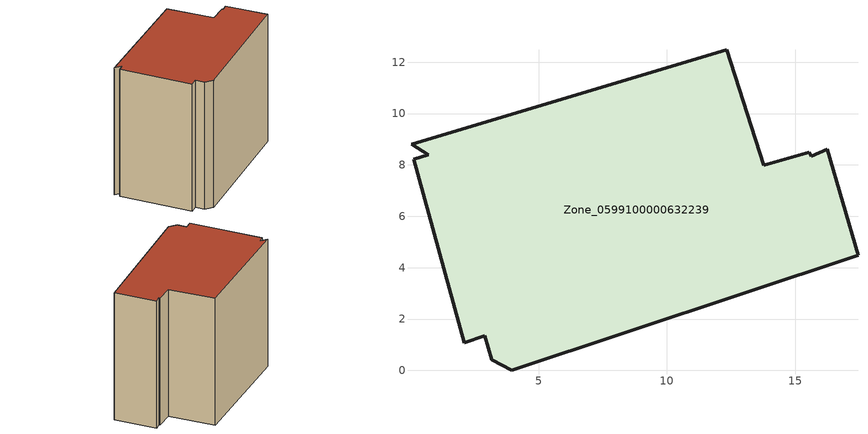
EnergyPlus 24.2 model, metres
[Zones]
Zone_0599100000632239
 floor ground (C_G): 3.18,0.41 2.91,1.34 2.12,1.08 0.15,8.22 0.72,8.4 0.06,8.8 12.33,12.49 13.77,7.98 15.55,8.49 15.62,8.34 16.25,8.62 17.43,4.48 3.95,0 z0
 wall outside (C_F): 3.18,0.41 3.95,0 17.43,4.48 16.25,8.62 15.62,8.34 15.55,8.49 13.77,7.98 12.33,12.49 0.06,8.8 0.72,8.4 0.15,8.22 2.12,1.08 2.91,1.34 3.18,0.41 z0:13.38
 roof outside (C_R): 2.91,1.34 3.18,0.41 3.95,0 17.43,4.48 16.25,8.62 15.62,8.34 15.55,8.49 13.77,7.98 12.33,12.49 0.06,8.8 0.72,8.4 0.15,8.22 2.12,1.08 z13.38
[BUILDING]
Pand.0599100000632239: North Axis=0; Terrain=City; Loads Convergence Tolerance Value=0.04; Temperature Convergence Tolerance Value=0.4; Solar Distribution=FullExterior; Maximum Number of Warmup Days=25; Minimum Number of Warmup Days=1
[Site:Location]
Rotterdam.The.Hague.AP_ZH_NLD Design_Conditions: Latitude=51.96; Longitude=4.45; Time Zone=1; Elevation=-4.5
[SITE:GROUNDTEMPERATURE:BUILDINGSURFACE]
18, 18, 18, 18, 18, 18, 18, 18, 18, 18, 18, 18
[MATERIAL] Thermal Absorptance=0.9; Solar Absorptance=0.7; Visible Absorptance=0.7
Name | Roughness | Thickness | Conductivity | Density | Specific Heat
G.TI.1946 | MediumSmooth | 0.15 | 1 | 540 | 1210
F.TI.1946 | Rough | 0.3 | 0.857143 | 1920 | 840
R.TI.1946 | MediumRough | 0.2 | 0.1 | 1500 | 1000
[CONSTRUCTION]
C_G: G.TI.1946
C_F: F.TI.1946
C_R: R.TI.1946
[ZONE]
Zone_0599100000632239: Type=1; Multiplier=1; Ceiling Height=Autocalculate; Volume=Autocalculate; Floor Area=autocalculate; Part of Total Floor Area=Yes
[ZONEINFILTRATION:DESIGNFLOWRATE]
Infil_Zone_0599100000632239: Zone or ZoneList or Space or SpaceList=Zone_0599100000632239; Schedule=AlwaysOn; Design Flow Rate Calculation Method=Flow/Area; Flow Rate per Floor Area=0.003; Constant Term Coefficient=1; Temperature Term Coefficient=0; Velocity Term Coefficient=0; Velocity Squared Term Coefficient=0
[HVACTEMPLATE:ZONE:IDEALLOADSAIRSYSTEM]
Zone_0599100000632239: Maximum Heating Supply Air Temperature=50; Minimum Cooling Supply Air Temperature=13; Maximum Heating Supply Air Humidity Ratio=0.0156; Minimum Cooling Supply Air Humidity Ratio=0.0077; Heating Limit=NoLimit; Cooling Limit=NoLimit; Dehumidification Control Type=ConstantSensibleHeatRatio; Cooling Sensible Heat Ratio=0.7; Dehumidification Setpoint=60; Humidification Control Type=None; Humidification Setpoint=30; Outdoor Air Method=None; Outdoor Air Flow Rate per Person=0.00944; Outdoor Air Flow Rate per Zone Floor Area=0; Outdoor Air Flow Rate per Zone=0; Demand Controlled Ventilation Type=None; Outdoor Air Economizer Type=NoEconomizer; Heat Recovery Type=None; Sensible Heat Recovery Effectiveness=0.7; Latent Heat Recovery Effectiveness=0.65
[ZONECONTROL:THERMOSTAT]
ThermostatControl_Zone_0599100000632239: Zone or ZoneList=Zone_0599100000632239; Control Type Schedule=DualSetpointControlType; Control 1=Thermostat_Zone_0599100000632239; Temperature Difference Between Cutout And Setpoint=0
[THERMOSTATSETPOINT:DUALSETPOINT]
Thermostat_Zone_0599100000632239: Heating Setpoint Temperature Schedule=HeatingSetpoint_Zone_0599100000632239; Cooling Setpoint Temperature Schedule=CoolingSetpoint_Zone_0599100000632239
[SCHEDULE:COMPACT]
HeatingSetpoint_Zone_0599100000632239: Through: 12/31, For: AllDays, Until: 24:00, 21
CoolingSetpoint_Zone_0599100000632239: Through: 12/31, For: AllDays, Until: 24:00, 24
DualSetpointControlType: Through: 12/31, For: AllDays, Until: 24:00, 4
AlwaysOn: Through: 12/31, For: AllDays, Until: 24:00, 1
